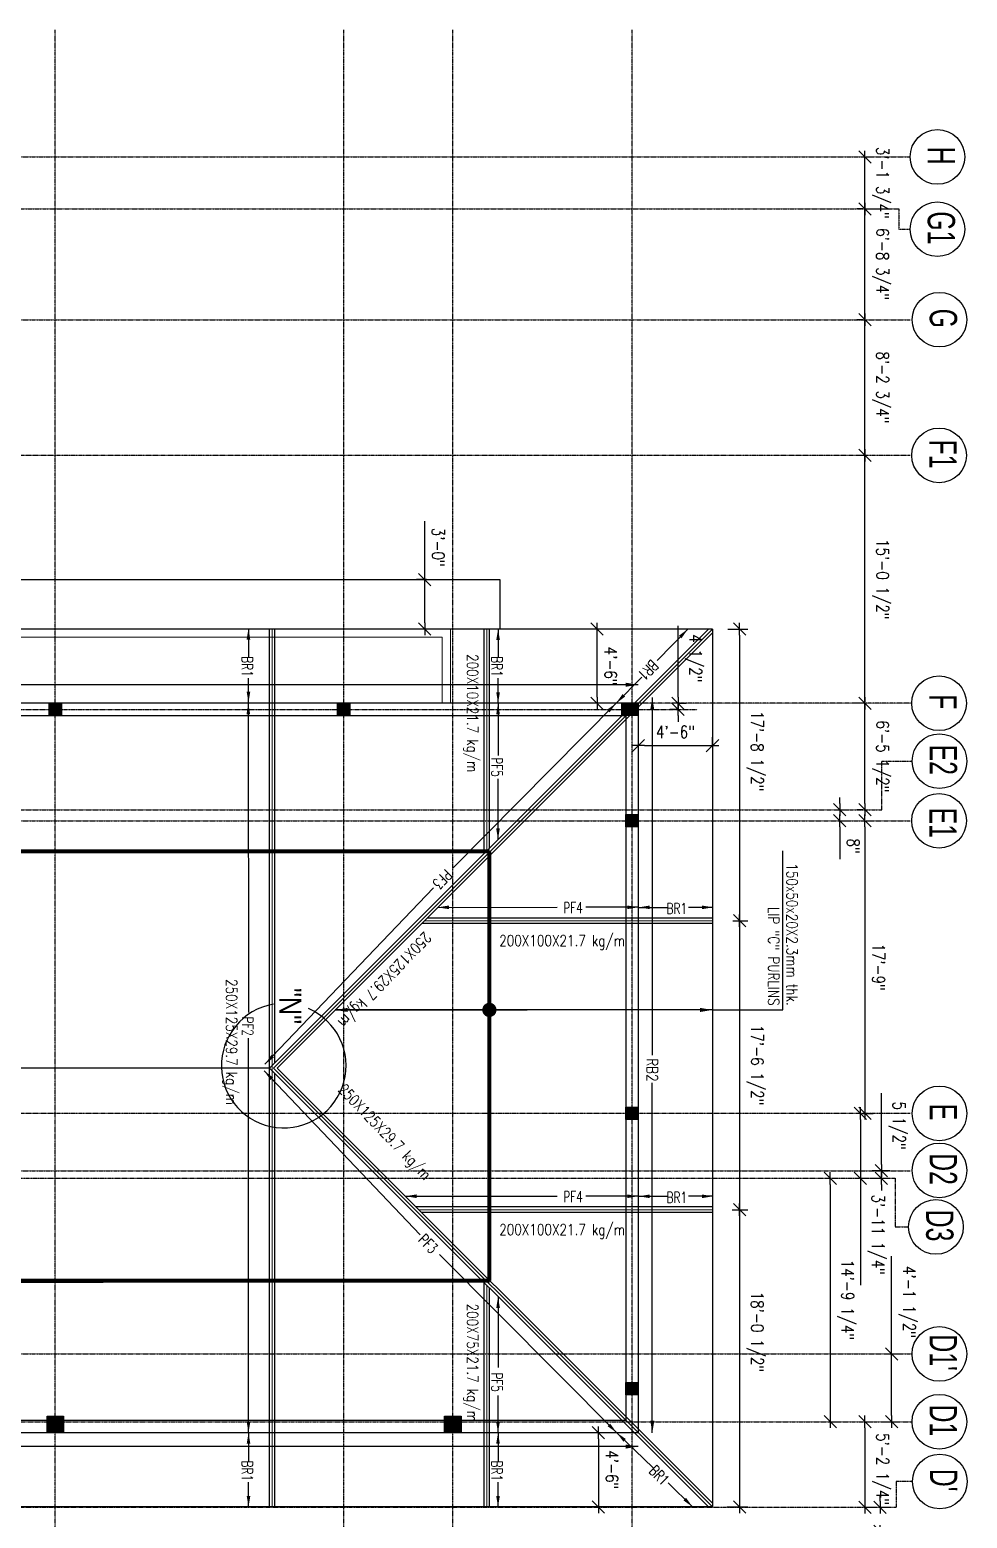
# Model space of a CAD drawing. Extents: x -95606 to 113309, y -42160 to -940.
# Drawn here: x 102997 to 103680, y -26908 to -25824 of the extents above; entities that cross this region are included whole.
import ezdxf
from ezdxf.enums import TextEntityAlignment as Align

# ---------------------------------------------------------------- set-up
doc = ezdxf.new("R2010")
doc.units = 0
doc.header["$LTSCALE"] = 0.02
doc.header["$MEASUREMENT"] = 0
doc.header["$PDMODE"] = 3
doc.header["$PDSIZE"] = -2
doc.linetypes.add('CENTER', pattern=[50.8, 31.75, -6.35, 6.35, -6.35])
doc.layers.get('0').update_dxf_attribs({"linetype": 'CONTINUOUS'})
doc.layers.get('DEFPOINTS').update_dxf_attribs({"linetype": 'CONTINUOUS'})
for name, color, linetype in [('A-2TEXT', 4, 'CONTINUOUS'), ('A-DIM', 1, 'CONTINUOUS'), ('BEAM TEX1', 3, 'CONTINUOUS'), ('COL 1', 5, 'CONTINUOUS'), ('DIM', 7, 'CONTINUOUS'), ('dimentions', 8, 'CONTINUOUS'), ('EXLINE', 33, 'CONTINUOUS'), ('GRID', 8, 'CENTER'), ('h', 3, 'CONTINUOUS'), ('S-SLB', 3, 'CONTINUOUS'), ('S-TXT', 2, 'CONTINUOUS'), ('TEX', 2, 'CONTINUOUS'), ('TEXT-2', 3, 'CONTINUOUS'), ('TEXT2', 3, 'CONTINUOUS')]:
    doc.layers.add(name, color=color, linetype=linetype)
for name, color, linetype, lineweight in [('GRID NAME', 31, 'CONTINUOUS', 30), ('HACH', 8, 'CONTINUOUS', 9), ('Hatch', 252, 'CONTINUOUS', 9), ('HATCH 2', 253, 'CONTINUOUS', 5), ('STAIR CASE', 152, 'CONTINUOUS', 20)]:
    doc.layers.add(name, color=color, linetype=linetype, lineweight=lineweight)
doc.styles.add('ROMANS', font='romans.shx', dxfattribs={"width": 0.8})
doc.styles.add('STYLE2', font='arial.ttf', dxfattribs={"width": 0.8})
doc.styles.add('style5', font='romans.shx', dxfattribs={"width": 0.7, "height": 8})
doc.styles.add('style6', font='romans.shx', dxfattribs={"height": 8})
doc.styles.add('T25-500', font='romans.shx', dxfattribs={"height": 125})
doc.styles.add('yy', font='romans.shx', dxfattribs={"width": 0.8, "height": 7.5})
doc.dimstyles.new('TEXT-18', dxfattribs={"dimtxt": 8, "dimasz": 9, "dimexe": 6, "dimexo": 6, "dimgap": 3.125, "dimtad": 1, "dimdec": 1, "dimrnd": 0.5, "dimzin": 1, "dimdsep": 46, "dimlunit": 4, "dimtxsty": 'style6', "dimblk": 'OBLIQUE', "dimcen": 72.09, "dimclrd": 1, "dimclre": 1, "dimclrt": 4, "dimadec": 0, "dimazin": 0, "dimtfac": 1, "dimtdec": 1, "dimtofl": 0, "dimtmove": 0, "dimatfit": 3, "dimfxl": 1, "dimfrac": 2, "dimtolj": 1, "dimtzin": 0, "dimlwd": -1, "dimarcsym": 0})
doc.dimstyles.new('TK96', dxfattribs={"dimscale": 96, "dimtxt": 0.09375, "dimasz": 0.046875, "dimexe": 0.0625, "dimexo": 0.015625, "dimgap": 0.046875, "dimtad": 1, "dimzin": 11, "dimdsep": 46, "dimlunit": 4, "dimtxsty": 'ROMANS', "dimblk1": 'TK1', "dimblk2": 'TK1', "dimsah": 1, "dimcen": 0.09375, "dimclrd": 1, "dimclre": 1, "dimclrt": 2, "dimadec": 0, "dimazin": 0, "dimtfac": 1, "dimtofl": 0, "dimtmove": 0, "dimatfit": 3, "dimldrblk": 'TK1', "dimfxl": 1, "dimfrac": 2, "dimtolj": 1, "dimtzin": 9, "dimarcsym": 0})

# ---------------------------------------------------------------- blocks, each defined once
blk = doc.blocks.new('GRID')
at = {"color": 1, "linetype": 'Continuous'}
blk.add_circle((0, 0), 19.9, dxfattribs=at)
at = {"layer": 'A-2TEXT', "linetype": 'Continuous', "style": 'STYLE2', "width": 0.65}
blk.add_attdef('A', text='', height=19.9, rotation=359.9735, dxfattribs=at).set_placement((-1, -7.1), align=Align.CENTER)
blk = doc.blocks.new('TK1')
at = {"color": 4, "linetype": 'Continuous'}
blk.add_line((-1, -1), (1, 1), dxfattribs=at)
at = {"color": 1, "linetype": 'ByBlock'}
blk.add_line((-1, 0), (1, 0), dxfattribs=at)
blk = doc.blocks.new('*D235')
at = {"layer": 'DEFPOINTS', "color": 0, "lineweight": -2, "transparency": 16777216}
for p in [(-52020.3, -25051.5), (-52020.3, -25051.5), (-51982.5, -25051.5)]:
    blk.add_point(p, dxfattribs=at)
at = {"layer": 'dimentions', "color": 1, "linetype": 'Continuous', "lineweight": -2, "transparency": 16777216}
for p, q in [((-52020.3, -25050), (-52020.3, -25045.5)), ((-51982.5, -25050), (-51982.5, -25045.5)), ((-51987, -25051.5), (-52015.8, -25051.5))]:
    blk.add_line(p, q, dxfattribs=at)
at = {"layer": 'dimentions', "color": 1, "lineweight": -2, "transparency": 16777216, "xscale": 4.5, "yscale": 4.5, "zscale": 4.5, "rotation": 180}
blk.add_blockref('TK1', (-52020.3, -25051.5), dxfattribs=at)
at = {"layer": 'dimentions', "color": 1, "lineweight": -2, "transparency": 16777216, "xscale": 4.5, "yscale": 4.5, "zscale": 4.5}
blk.add_blockref('TK1', (-51982.5, -25051.5), dxfattribs=at)
at = {"layer": 'dimentions', "color": 2, "transparency": 16777216, "insert": (-52001.4, -25040.1), "char_height": 9, "attachment_point": 5, "style": 'ROMANS'}
blk.add_mtext('\\A1;3\'-1 3/4"', dxfattribs=at)
blk = doc.blocks.new('*D236')
at = {"layer": 'DEFPOINTS', "color": 0, "lineweight": -2, "transparency": 16777216}
for p in [(-51982.5, -25051.5), (-51982.5, -25051.5), (-51901.8, -25051.5)]:
    blk.add_point(p, dxfattribs=at)
at = {"layer": 'dimentions', "color": 1, "linetype": 'Continuous', "lineweight": -2, "transparency": 16777216}
for p, q in [((-51982.5, -25053), (-51982.5, -25057.5)), ((-51906.3, -25051.5), (-51978, -25051.5)), ((-51901.8, -25053), (-51901.8, -25057.5))]:
    blk.add_line(p, q, dxfattribs=at)
at = {"layer": 'dimentions', "color": 1, "lineweight": -2, "transparency": 16777216, "xscale": 4.5, "yscale": 4.5, "zscale": 4.5, "rotation": 180}
blk.add_blockref('TK1', (-51982.5, -25051.5), dxfattribs=at)
at = {"layer": 'dimentions', "color": 1, "lineweight": -2, "transparency": 16777216, "xscale": 4.5, "yscale": 4.5, "zscale": 4.5}
blk.add_blockref('TK1', (-51901.8, -25051.5), dxfattribs=at)
at = {"layer": 'dimentions', "color": 2, "transparency": 16777216, "insert": (-51942.2, -25040.1), "char_height": 9, "attachment_point": 5, "style": 'ROMANS'}
blk.add_mtext('\\A1;6\'-8 3/4"', dxfattribs=at)
blk = doc.blocks.new('*D237')
at = {"layer": 'DEFPOINTS', "color": 0, "lineweight": -2, "transparency": 16777216}
for p in [(-51901.8, -25051.5), (-51901.8, -25051.5), (-51803, -25051.5)]:
    blk.add_point(p, dxfattribs=at)
at = {"layer": 'dimentions', "color": 1, "linetype": 'Continuous', "lineweight": -2, "transparency": 16777216}
for p, q in [((-51901.8, -25053), (-51901.8, -25057.5)), ((-51807.5, -25051.5), (-51897.3, -25051.5)), ((-51803, -25053), (-51803, -25057.5))]:
    blk.add_line(p, q, dxfattribs=at)
at = {"layer": 'dimentions', "color": 1, "lineweight": -2, "transparency": 16777216, "xscale": 4.5, "yscale": 4.5, "zscale": 4.5, "rotation": 180}
blk.add_blockref('TK1', (-51901.8, -25051.5), dxfattribs=at)
at = {"layer": 'dimentions', "color": 1, "lineweight": -2, "transparency": 16777216, "xscale": 4.5, "yscale": 4.5, "zscale": 4.5}
blk.add_blockref('TK1', (-51803, -25051.5), dxfattribs=at)
at = {"layer": 'dimentions', "color": 2, "transparency": 16777216, "insert": (-51852.4, -25040.1), "char_height": 9, "attachment_point": 5, "style": 'ROMANS'}
blk.add_mtext('\\A1;8\'-2 3/4"', dxfattribs=at)
blk = doc.blocks.new('*D238')
at = {"layer": 'DEFPOINTS', "color": 0, "lineweight": -2, "transparency": 16777216}
for p in [(-51803, -25051.5), (-51803, -25051.5), (-51622.5, -25051.5)]:
    blk.add_point(p, dxfattribs=at)
at = {"layer": 'dimentions', "color": 1, "linetype": 'Continuous', "lineweight": -2, "transparency": 16777216}
for p, q in [((-51803, -25053), (-51803, -25057.5)), ((-51627, -25051.5), (-51798.5, -25051.5)), ((-51622.5, -25053), (-51622.5, -25057.5))]:
    blk.add_line(p, q, dxfattribs=at)
at = {"layer": 'dimentions', "color": 1, "lineweight": -2, "transparency": 16777216, "xscale": 4.5, "yscale": 4.5, "zscale": 4.5, "rotation": 180}
blk.add_blockref('TK1', (-51803, -25051.5), dxfattribs=at)
at = {"layer": 'dimentions', "color": 1, "lineweight": -2, "transparency": 16777216, "xscale": 4.5, "yscale": 4.5, "zscale": 4.5}
blk.add_blockref('TK1', (-51622.5, -25051.5), dxfattribs=at)
at = {"layer": 'dimentions', "color": 2, "transparency": 16777216, "insert": (-51712.7, -25040.1), "char_height": 9, "attachment_point": 5, "style": 'ROMANS'}
blk.add_mtext('\\A1;15\'-0 1/2"', dxfattribs=at)
blk = doc.blocks.new('*D239')
at = {"layer": 'DEFPOINTS', "color": 0, "lineweight": -2, "transparency": 16777216}
for p in [(-51622.5, -25051.5), (-51622.5, -25051.5), (-51544.9, -25051.5)]:
    blk.add_point(p, dxfattribs=at)
at = {"layer": 'dimentions', "color": 1, "linetype": 'Continuous', "lineweight": -2, "transparency": 16777216}
for p, q in [((-51622.5, -25053), (-51622.5, -25057.5)), ((-51549.4, -25051.5), (-51618, -25051.5)), ((-51544.9, -25053), (-51544.9, -25057.5))]:
    blk.add_line(p, q, dxfattribs=at)
at = {"layer": 'dimentions', "color": 1, "lineweight": -2, "transparency": 16777216, "xscale": 4.5, "yscale": 4.5, "zscale": 4.5, "rotation": 180}
blk.add_blockref('TK1', (-51622.5, -25051.5), dxfattribs=at)
at = {"layer": 'dimentions', "color": 1, "lineweight": -2, "transparency": 16777216, "xscale": 4.5, "yscale": 4.5, "zscale": 4.5}
blk.add_blockref('TK1', (-51544.9, -25051.5), dxfattribs=at)
at = {"layer": 'dimentions', "color": 2, "transparency": 16777216, "insert": (-51583.7, -25040.1), "char_height": 9, "attachment_point": 5, "style": 'ROMANS'}
blk.add_mtext('\\A1;6\'-5 1/2"', dxfattribs=at)
blk = doc.blocks.new('*D240')
at = {"layer": 'DEFPOINTS', "color": 0, "lineweight": -2, "transparency": 16777216}
for p in [(-51536.9, -25051.5), (-51323.8, -25051.5), (-51323.8, -25051.5)]:
    blk.add_point(p, dxfattribs=at)
at = {"layer": 'dimentions', "color": 1, "linetype": 'Continuous', "lineweight": -2, "transparency": 16777216}
for p, q in [((-51536.9, -25050), (-51536.9, -25045.5)), ((-51323.8, -25050), (-51323.8, -25045.5)), ((-51532.4, -25051.5), (-51328.3, -25051.5))]:
    blk.add_line(p, q, dxfattribs=at)
at = {"layer": 'dimentions', "color": 1, "lineweight": -2, "transparency": 16777216, "xscale": 4.5, "yscale": 4.5, "zscale": 4.5, "rotation": 180}
blk.add_blockref('TK1', (-51536.9, -25051.5), dxfattribs=at)
at = {"layer": 'dimentions', "color": 1, "lineweight": -2, "transparency": 16777216, "xscale": 4.5, "yscale": 4.5, "zscale": 4.5}
blk.add_blockref('TK1', (-51323.8, -25051.5), dxfattribs=at)
at = {"layer": 'dimentions', "color": 2, "transparency": 16777216, "insert": (-51430.3, -25041.6), "char_height": 9, "attachment_point": 5, "style": 'ROMANS'}
blk.add_mtext('\\A1;17\'-9"', dxfattribs=at)
blk = doc.blocks.new('*D241')
at = {"layer": 'DEFPOINTS', "color": 0, "lineweight": -2, "transparency": 16777216}
for p in [(-51323.8, -25054.8), (-51276.6, -25054.8), (-51276.6, -25054.8)]:
    blk.add_point(p, dxfattribs=at)
at = {"layer": 'dimentions', "color": 1, "linetype": 'Continuous', "lineweight": -2, "transparency": 16777216}
for p, q in [((-51323.8, -25053.3), (-51323.8, -25048.8)), ((-51276.6, -25053.3), (-51276.6, -25048.8)), ((-51319.3, -25054.8), (-51281.1, -25054.8)), ((-51276.6, -25054.8), (-51198.6, -25054.8))]:
    blk.add_line(p, q, dxfattribs=at)
at = {"layer": 'dimentions', "color": 1, "lineweight": -2, "transparency": 16777216, "xscale": 4.5, "yscale": 4.5, "zscale": 4.5, "rotation": 180}
blk.add_blockref('TK1', (-51323.8, -25054.8), dxfattribs=at)
at = {"layer": 'dimentions', "color": 1, "lineweight": -2, "transparency": 16777216, "xscale": 4.5, "yscale": 4.5, "zscale": 4.5}
blk.add_blockref('TK1', (-51276.6, -25054.8), dxfattribs=at)
at = {"layer": 'dimentions', "color": 2, "transparency": 16777216, "insert": (-51235.4, -25043.4), "char_height": 9, "attachment_point": 5, "style": 'ROMANS'}
blk.add_mtext('\\A1;3\'-11 1/4"', dxfattribs=at)
blk = doc.blocks.new('*D242')
at = {"layer": 'DEFPOINTS', "color": 0, "lineweight": -2, "transparency": 16777216}
for p in [(-51276.6, -25076.8), (-51099.2, -25076.8), (-51099.2, -25076.8)]:
    blk.add_point(p, dxfattribs=at)
at = {"layer": 'dimentions', "color": 1, "linetype": 'Continuous', "lineweight": -2, "transparency": 16777216}
for p, q in [((-51276.6, -25075.3), (-51276.6, -25070.8)), ((-51099.2, -25075.3), (-51099.2, -25070.8)), ((-51272.1, -25076.8), (-51103.7, -25076.8))]:
    blk.add_line(p, q, dxfattribs=at)
at = {"layer": 'dimentions', "color": 1, "lineweight": -2, "transparency": 16777216, "xscale": 4.5, "yscale": 4.5, "zscale": 4.5, "rotation": 180}
blk.add_blockref('TK1', (-51276.6, -25076.8), dxfattribs=at)
at = {"layer": 'dimentions', "color": 1, "lineweight": -2, "transparency": 16777216, "xscale": 4.5, "yscale": 4.5, "zscale": 4.5}
blk.add_blockref('TK1', (-51099.2, -25076.8), dxfattribs=at)
at = {"layer": 'dimentions', "color": 2, "transparency": 16777216, "insert": (-51187.9, -25065.5), "char_height": 9, "attachment_point": 5, "style": 'ROMANS'}
blk.add_mtext('\\A1;14\'-9 1/4"', dxfattribs=at)
blk = doc.blocks.new('*D243')
at = {"layer": 'DEFPOINTS', "color": 0, "lineweight": -2, "transparency": 16777216}
for p in [(-51099.2, -25051.5), (-51037, -25051.5), (-51037, -25051.5)]:
    blk.add_point(p, dxfattribs=at)
at = {"layer": 'dimentions', "color": 1, "linetype": 'Continuous', "lineweight": -2, "transparency": 16777216}
for p, q in [((-51099.2, -25050), (-51099.2, -25045.5)), ((-51037, -25050), (-51037, -25045.5)), ((-51094.7, -25051.5), (-51041.5, -25051.5))]:
    blk.add_line(p, q, dxfattribs=at)
at = {"layer": 'dimentions', "color": 1, "lineweight": -2, "transparency": 16777216, "xscale": 4.5, "yscale": 4.5, "zscale": 4.5, "rotation": 180}
blk.add_blockref('TK1', (-51099.2, -25051.5), dxfattribs=at)
at = {"layer": 'dimentions', "color": 1, "lineweight": -2, "transparency": 16777216, "xscale": 4.5, "yscale": 4.5, "zscale": 4.5}
blk.add_blockref('TK1', (-51037, -25051.5), dxfattribs=at)
at = {"layer": 'dimentions', "color": 2, "transparency": 16777216, "insert": (-51064.7, -25040.1), "char_height": 9, "attachment_point": 5, "style": 'ROMANS'}
blk.add_mtext('\\A1;5\'-2 1/4"', dxfattribs=at)
blk = doc.blocks.new('*D244')
at = {"layer": 'DEFPOINTS', "color": 0, "lineweight": -2, "transparency": 16777216}
for p in [(-51037, -25040.5), (-51019.5, -25040.5), (-51019.5, -25040.5)]:
    blk.add_point(p, dxfattribs=at)
at = {"layer": 'dimentions', "color": 1, "linetype": 'Continuous', "lineweight": -2, "transparency": 16777216}
for p, q in [((-51037, -25039), (-51037, -25034.5)), ((-51019.5, -25039), (-51019.5, -25034.5)), ((-51041.5, -25040.5), (-51046, -25040.5)), ((-51015, -25040.5), (-50944.9, -25040.5))]:
    blk.add_line(p, q, dxfattribs=at)
at = {"layer": 'dimentions', "color": 1, "lineweight": -2, "transparency": 16777216, "xscale": 4.5, "yscale": 4.5, "zscale": 4.5}
blk.add_blockref('TK1', (-51037, -25040.5), dxfattribs=at)
at = {"layer": 'dimentions', "color": 1, "lineweight": -2, "transparency": 16777216, "xscale": 4.5, "yscale": 4.5, "zscale": 4.5, "rotation": 180}
blk.add_blockref('TK1', (-51019.5, -25040.5), dxfattribs=at)
at = {"layer": 'dimentions', "color": 2, "transparency": 16777216, "insert": (-50977.7, -25029.2), "char_height": 9, "attachment_point": 5, "style": 'ROMANS'}
blk.add_mtext('\\A1;1\'-5 1/2"', dxfattribs=at)
blk = doc.blocks.new('*D250')
at = {"layer": 'DEFPOINTS', "color": 0, "lineweight": -2, "transparency": 16777216}
for p in [(-51276.6, -25039.5), (-51282.1, -25047.8), (-51276.6, -25047.7)]:
    blk.add_point(p, dxfattribs=at)
at = {"layer": 'dimentions', "color": 1, "linetype": 'Continuous', "lineweight": -2, "transparency": 16777216}
for p, q in [((-51286.6, -25039.5), (-51338.5, -25039.5)), ((-51282.1, -25046.3), (-51282.1, -25033.5)), ((-51276.6, -25046.2), (-51276.6, -25033.5)), ((-51272.1, -25039.5), (-51267.6, -25039.5))]:
    blk.add_line(p, q, dxfattribs=at)
at = {"layer": 'dimentions', "color": 1, "lineweight": -2, "transparency": 16777216, "xscale": 4.5, "yscale": 4.5, "zscale": 4.5}
blk.add_blockref('TK1', (-51282.1, -25039.5), dxfattribs=at)
at = {"layer": 'dimentions', "color": 1, "lineweight": -2, "transparency": 16777216, "xscale": 4.5, "yscale": 4.5, "zscale": 4.5, "rotation": 180}
blk.add_blockref('TK1', (-51276.6, -25039.5), dxfattribs=at)
at = {"layer": 'dimentions', "color": 2, "transparency": 16777216, "insert": (-51314.8, -25028.1), "char_height": 9, "attachment_point": 5, "style": 'ROMANS'}
blk.add_mtext('\\A1;5 1/2"', dxfattribs=at)
blk = doc.blocks.new('*D256')
at = {"layer": 'DEFPOINTS', "color": 0, "lineweight": -2, "transparency": 16777216}
for p in [(-51148.6, -25037.9), (-51099.2, -25032.1), (-51099.2, -25037.9)]:
    blk.add_point(p, dxfattribs=at)
at = {"layer": 'dimentions', "color": 1, "linetype": 'Continuous', "lineweight": -2, "transparency": 16777216}
for p, q in [((-51148.6, -25036.4), (-51148.6, -25026.1)), ((-51099.2, -25036.4), (-51099.2, -25026.1)), ((-51148.6, -25032.1), (-51219.7, -25032.1)), ((-51103.7, -25032.1), (-51144.1, -25032.1))]:
    blk.add_line(p, q, dxfattribs=at)
at = {"layer": 'dimentions', "color": 1, "lineweight": -2, "transparency": 16777216, "xscale": 4.5, "yscale": 4.5, "zscale": 4.5, "rotation": 180}
blk.add_blockref('TK1', (-51148.6, -25032.1), dxfattribs=at)
at = {"layer": 'dimentions', "color": 1, "lineweight": -2, "transparency": 16777216, "xscale": 4.5, "yscale": 4.5, "zscale": 4.5}
blk.add_blockref('TK1', (-51099.2, -25032.1), dxfattribs=at)
at = {"layer": 'dimentions', "color": 2, "transparency": 16777216, "insert": (-51186.4, -25020.8), "char_height": 9, "attachment_point": 5, "style": 'ROMANS'}
blk.add_mtext('\\A1;4\'-1 1/2"', dxfattribs=at)
blk = doc.blocks.new('_Oblique')
at = {"color": 0, "linetype": 'ByBlock', "lineweight": -2}
blk.add_line((-0.5, -0.5), (0.5, 0.5), dxfattribs=at)
blk = doc.blocks.new('*D281')
at = {"layer": 'DEFPOINTS', "color": 0, "lineweight": -2, "transparency": 16777216}
for p in [(-51464.1, -25142.8), (-51676.5, -25152.8), (-51464.1, -25149.2)]:
    blk.add_point(p, dxfattribs=at)
at = {"layer": 'S-TXT', "color": 1, "lineweight": -2, "transparency": 16777216}
for p, q in [((-51676.5, -25151.3), (-51676.5, -25136.8)), ((-51464.1, -25147.7), (-51464.1, -25136.8)), ((-51672, -25142.8), (-51468.6, -25142.8))]:
    blk.add_line(p, q, dxfattribs=at)
at = {"layer": 'S-TXT', "color": 1, "lineweight": -2, "transparency": 16777216, "xscale": 4.5, "yscale": 4.5, "zscale": 4.5, "rotation": 180}
blk.add_blockref('TK1', (-51676.5, -25142.8), dxfattribs=at)
at = {"layer": 'S-TXT', "color": 1, "lineweight": -2, "transparency": 16777216, "xscale": 4.5, "yscale": 4.5, "zscale": 4.5}
blk.add_blockref('TK1', (-51464.1, -25142.8), dxfattribs=at)
at = {"layer": 'S-TXT', "color": 2, "transparency": 16777216, "insert": (-51587.5, -25131.4), "char_height": 9, "attachment_point": 5, "style": 'ROMANS'}
blk.add_mtext('\\A1;17\'-8 1/2"', dxfattribs=at)
blk = doc.blocks.new('*D282')
at = {"layer": 'DEFPOINTS', "color": 0, "lineweight": -2, "transparency": 16777216}
for p in [(-51253.6, -25142.8), (-51464.1, -25149.2), (-51253.6, -25149.8)]:
    blk.add_point(p, dxfattribs=at)
at = {"layer": 'S-TXT', "color": 1, "lineweight": -2, "transparency": 16777216}
for p, q in [((-51464.1, -25147.7), (-51464.1, -25136.8)), ((-51253.6, -25148.3), (-51253.6, -25136.8)), ((-51459.6, -25142.8), (-51258.1, -25142.8))]:
    blk.add_line(p, q, dxfattribs=at)
at = {"layer": 'S-TXT', "color": 1, "lineweight": -2, "transparency": 16777216, "xscale": 4.5, "yscale": 4.5, "zscale": 4.5, "rotation": 180}
blk.add_blockref('TK1', (-51464.1, -25142.8), dxfattribs=at)
at = {"layer": 'S-TXT', "color": 1, "lineweight": -2, "transparency": 16777216, "xscale": 4.5, "yscale": 4.5, "zscale": 4.5}
blk.add_blockref('TK1', (-51253.6, -25142.8), dxfattribs=at)
at = {"layer": 'S-TXT', "color": 2, "transparency": 16777216, "insert": (-51358.9, -25131.4), "char_height": 9, "attachment_point": 5, "style": 'ROMANS'}
blk.add_mtext('\\A1;17\'-6 1/2"', dxfattribs=at)
blk = doc.blocks.new('*D283')
at = {"layer": 'DEFPOINTS', "color": 0, "lineweight": -2, "transparency": 16777216}
for p in [(-51037.2, -25142.8), (-51253.6, -25149.8), (-51037.2, -25153.5)]:
    blk.add_point(p, dxfattribs=at)
at = {"layer": 'S-TXT', "color": 1, "lineweight": -2, "transparency": 16777216}
for p, q in [((-51253.6, -25148.3), (-51253.6, -25136.8)), ((-51037.2, -25152), (-51037.2, -25136.8)), ((-51249.1, -25142.8), (-51041.7, -25142.8))]:
    blk.add_line(p, q, dxfattribs=at)
at = {"layer": 'S-TXT', "color": 1, "lineweight": -2, "transparency": 16777216, "xscale": 4.5, "yscale": 4.5, "zscale": 4.5, "rotation": 180}
blk.add_blockref('TK1', (-51253.6, -25142.8), dxfattribs=at)
at = {"layer": 'S-TXT', "color": 1, "lineweight": -2, "transparency": 16777216, "xscale": 4.5, "yscale": 4.5, "zscale": 4.5}
blk.add_blockref('TK1', (-51037.2, -25142.8), dxfattribs=at)
at = {"layer": 'S-TXT', "color": 2, "transparency": 16777216, "insert": (-51164.6, -25131.4), "char_height": 9, "attachment_point": 5, "style": 'ROMANS'}
blk.add_mtext('\\A1;18\'-0 1/2"', dxfattribs=at)
blk = doc.blocks.new('*D284')
at = {"layer": 'DEFPOINTS', "color": 0, "lineweight": -2, "transparency": 16777216}
for p in [(-51712.5, -25369.3), (-51712.5, -25372), (-51676.5, -25369.3)]:
    blk.add_point(p, dxfattribs=at)
at = {"layer": 'S-TXT', "color": 1, "lineweight": -2, "transparency": 16777216}
for p, q in [((-51712.5, -25372), (-51755.2, -25372)), ((-51712.5, -25370.8), (-51712.5, -25378)), ((-51681, -25372), (-51708, -25372)), ((-51676.5, -25370.8), (-51676.5, -25378))]:
    blk.add_line(p, q, dxfattribs=at)
at = {"layer": 'S-TXT', "color": 1, "lineweight": -2, "transparency": 16777216, "xscale": 4.5, "yscale": 4.5, "zscale": 4.5, "rotation": 180}
blk.add_blockref('TK1', (-51712.5, -25372), dxfattribs=at)
at = {"layer": 'S-TXT', "color": 1, "lineweight": -2, "transparency": 16777216, "xscale": 4.5, "yscale": 4.5, "zscale": 4.5}
blk.add_blockref('TK1', (-51676.5, -25372), dxfattribs=at)
at = {"layer": 'S-TXT', "color": 2, "transparency": 16777216, "insert": (-51736.1, -25362.2), "char_height": 9, "attachment_point": 5, "style": 'ROMANS'}
blk.add_mtext('\\A1;3\'-0"', dxfattribs=at)
blk = doc.blocks.new('*D289')
at = {"layer": 'DEFPOINTS', "color": 0, "lineweight": -2, "transparency": 16777216}
for p in [(-51591.7, -25162.5), (-51591.7, -25162.5), (-51591.7, -25216.5)]:
    blk.add_point(p, dxfattribs=at)
at = {"layer": 'S-TXT', "color": 1, "lineweight": -2, "transparency": 16777216}
for p, q in [((-51591.7, -25162.5), (-51597.7, -25162.5)), ((-51591.7, -25212), (-51591.7, -25167)), ((-51591.7, -25216.5), (-51597.7, -25216.5))]:
    blk.add_line(p, q, dxfattribs=at)
at = {"layer": 'S-TXT', "color": 1, "lineweight": -2, "transparency": 16777216, "xscale": 4.5, "yscale": 4.5, "zscale": 4.5}
for p, rotation in [((-51591.7, -25162.5), 90), ((-51591.7, -25216.5), 270)]:
    blk.add_blockref('TK1', p, dxfattribs=dict(at, rotation=rotation))
at = {"layer": 'S-TXT', "color": 2, "transparency": 16777216, "insert": (-51601.6, -25189.5), "char_height": 9, "attachment_point": 5, "rotation": 90, "style": 'ROMANS'}
blk.add_mtext('\\A1;4\'-6"', dxfattribs=at)
blk = doc.blocks.new('*D290')
at = {"layer": 'DEFPOINTS', "color": 0, "lineweight": -2, "transparency": 16777216}
for p in [(-51676.5, -25245.1), (-51622.5, -25240.4), (-51676.5, -25246.5)]:
    blk.add_point(p, dxfattribs=at)
at = {"layer": 'S-TXT', "color": 1, "lineweight": -2, "transparency": 16777216}
for p, q in [((-51622.5, -25241.9), (-51622.5, -25252.5)), ((-51676.5, -25246.5), (-51676.5, -25252.5)), ((-51627, -25246.5), (-51672, -25246.5))]:
    blk.add_line(p, q, dxfattribs=at)
at = {"layer": 'S-TXT', "color": 1, "lineweight": -2, "transparency": 16777216, "xscale": 4.5, "yscale": 4.5, "zscale": 4.5, "rotation": 180}
blk.add_blockref('TK1', (-51676.5, -25246.5), dxfattribs=at)
at = {"layer": 'S-TXT', "color": 1, "lineweight": -2, "transparency": 16777216, "xscale": 4.5, "yscale": 4.5, "zscale": 4.5}
blk.add_blockref('TK1', (-51622.5, -25246.5), dxfattribs=at)
at = {"layer": 'S-TXT', "color": 2, "transparency": 16777216, "insert": (-51649.5, -25236.6), "char_height": 9, "attachment_point": 5, "style": 'ROMANS'}
blk.add_mtext('\\A1;4\'-6"', dxfattribs=at)
blk = doc.blocks.new('*D291')
at = {"layer": 'DEFPOINTS', "color": 0, "lineweight": -2, "transparency": 16777216}
for p in [(-51091.2, -25239), (-51037.2, -25239), (-51037.2, -25245.6)]:
    blk.add_point(p, dxfattribs=at)
at = {"layer": 'S-TXT', "color": 1, "lineweight": -2, "transparency": 16777216}
for p, q in [((-51091.2, -25240.5), (-51091.2, -25251.6)), ((-51086.7, -25245.6), (-51041.7, -25245.6)), ((-51037.2, -25240.5), (-51037.2, -25251.6))]:
    blk.add_line(p, q, dxfattribs=at)
at = {"layer": 'S-TXT', "color": 1, "lineweight": -2, "transparency": 16777216, "xscale": 4.5, "yscale": 4.5, "zscale": 4.5, "rotation": 180}
blk.add_blockref('TK1', (-51091.2, -25245.6), dxfattribs=at)
at = {"layer": 'S-TXT', "color": 1, "lineweight": -2, "transparency": 16777216, "xscale": 4.5, "yscale": 4.5, "zscale": 4.5}
blk.add_blockref('TK1', (-51037.2, -25245.6), dxfattribs=at)
at = {"layer": 'S-TXT', "color": 2, "transparency": 16777216, "insert": (-51064.2, -25235.7), "char_height": 9, "attachment_point": 5, "style": 'ROMANS'}
blk.add_mtext('\\A1;4\'-6"', dxfattribs=at)
blk = doc.blocks.new('*D292')
at = {"layer": 'DEFPOINTS', "color": 0, "lineweight": -2, "transparency": 16777216}
for p in [(-51544.9, -25071.3), (-51536.9, -25069.9), (-51536.9, -25071.3)]:
    blk.add_point(p, dxfattribs=at)
at = {"layer": 'dimentions', "color": 1, "linetype": 'Continuous', "lineweight": -2, "transparency": 16777216}
for p, q in [((-51549.4, -25069.9), (-51553.9, -25069.9)), ((-51544.9, -25069.8), (-51544.9, -25063.9)), ((-51536.9, -25069.8), (-51536.9, -25063.9)), ((-51532.4, -25069.9), (-51508.9, -25069.9))]:
    blk.add_line(p, q, dxfattribs=at)
at = {"layer": 'dimentions', "color": 1, "lineweight": -2, "transparency": 16777216, "xscale": 4.5, "yscale": 4.5, "zscale": 4.5}
blk.add_blockref('TK1', (-51544.9, -25069.9), dxfattribs=at)
at = {"layer": 'dimentions', "color": 1, "lineweight": -2, "transparency": 16777216, "xscale": 4.5, "yscale": 4.5, "zscale": 4.5, "rotation": 180}
blk.add_blockref('TK1', (-51536.9, -25069.9), dxfattribs=at)
at = {"layer": 'dimentions', "color": 2, "transparency": 16777216, "insert": (-51518.4, -25060), "char_height": 9, "attachment_point": 5, "style": 'ROMANS'}
blk.add_mtext('\\A1;8"', dxfattribs=at)
blk = doc.blocks.new('*D293')
at = {"layer": 'DEFPOINTS', "color": 0, "lineweight": -2, "transparency": 16777216}
for p in [(-51622.5, -25187.6), (-51622.5, -25187.6), (-51618, -25187.6)]:
    blk.add_point(p, dxfattribs=at)
at = {"layer": 'S-TXT', "color": 1, "lineweight": -2, "transparency": 16777216}
for p, q in [((-51627, -25187.6), (-51678.9, -25187.6)), ((-51622.5, -25187.6), (-51622.5, -25181.6)), ((-51618, -25187.6), (-51618, -25193.6)), ((-51613.5, -25187.6), (-51609, -25187.6))]:
    blk.add_line(p, q, dxfattribs=at)
at = {"layer": 'S-TXT', "color": 1, "lineweight": -2, "transparency": 16777216, "xscale": 4.5, "yscale": 4.5, "zscale": 4.5}
blk.add_blockref('TK1', (-51622.5, -25187.6), dxfattribs=at)
at = {"layer": 'S-TXT', "color": 1, "lineweight": -2, "transparency": 16777216, "xscale": 4.5, "yscale": 4.5, "zscale": 4.5, "rotation": 180}
blk.add_blockref('TK1', (-51618, -25187.6), dxfattribs=at)
at = {"layer": 'S-TXT', "color": 2, "transparency": 16777216, "insert": (-51655.2, -25176.3), "char_height": 9, "attachment_point": 5, "style": 'ROMANS'}
blk.add_mtext('\\A1;4 1/2"', dxfattribs=at)
blk = doc.blocks.new('A$C536D237E')
at = {"layer": 'Hatch'}
h = blk.add_hatch(color=254, dxfattribs=at)
h.set_gradient(color1=(192, 192, 192), color2=(192, 192, 192), tint=1)
h.paths.add_polyline_path([(539.437, 3204.715), (539.435, 3216.715), (548.435, 3216.715), (548.435, 3204.715)])
h = blk.add_hatch(color=254, dxfattribs=at)
h.set_gradient(color1=(192, 192, 192), color2=(192, 192, 192), tint=1)
h.paths.add_polyline_path([(620.533, 3216.714), (629.533, 3216.714), (629.533, 3207.714), (620.533, 3207.714)])
h = blk.add_hatch(color=254, dxfattribs=at)
h.set_gradient(color1=(192, 192, 192), color2=(192, 192, 192), tint=1)
h.paths.add_polyline_path([(833.635, 3216.71), (842.635, 3216.71), (842.635, 3207.71), (833.635, 3207.71)])
h = blk.add_hatch(color=254, dxfattribs=at)
h.set_gradient(color1=(192, 192, 192), color2=(192, 192, 192), tint=1)
h.paths.add_polyline_path([(1034.201, 3216.714), (1043.201, 3216.714), (1043.201, 3207.714), (1034.201, 3207.714)])
h = blk.add_hatch(color=254, dxfattribs=at)
h.set_gradient(color1=(192, 192, 192), color2=(192, 192, 192), tint=1)
h.paths.add_polyline_path([(1058.715, 3087.714), (1070.715, 3087.714), (1070.715, 3075.714), (1058.715, 3075.714)])
h = blk.add_hatch(color=254, dxfattribs=at)
h.set_gradient(color1=(192, 192, 192), color2=(192, 192, 192), tint=1)
h.paths.add_polyline_path([(539.436, 3006.714), (548.436, 3006.714), (548.436, 2997.714), (539.436, 2997.714)])
h = blk.add_hatch(color=254, dxfattribs=at)
h.set_gradient(color1=(192, 192, 192), color2=(192, 192, 192), tint=1)
h.paths.add_polyline_path([(539.436, 2796.714), (548.436, 2796.714), (548.436, 2787.714), (539.436, 2787.714)])
h = blk.add_hatch(color=254, dxfattribs=at)
h.set_gradient(color1=(192, 192, 192), color2=(192, 192, 192), tint=1)
h.paths.add_polyline_path([(1058.715, 2798.214), (1070.715, 2798.214), (1070.715, 2786.214), (1058.715, 2786.214)])
at = {"layer": 'A-DIM', "color": 4, "ltscale": 2}
blk.add_arc((803.396, 2958.57), 45.374, 189.588827, 156.526241, dxfattribs=at)
at = {"layer": 'BEAM TEX1', "color": 4, "const_width": 3}
for points in [[(647.286, 3108.528), (647.261, 1588.535)], [(647.528, 3108.286), (647.528, 3108.286), (959.874, 3108.303)], [(647.528, 3108.286), (732.298, 3108.286), (959.857, 3108.286)], [(959.987, 3108.416), (960.202, 1591.223)]]:
    blk.add_lwpolyline(points, dxfattribs=at)
at = {"layer": 'COL 1', "lineweight": 25}
for points in [[(539.436, 3204.71), (539.436, 3216.71), (548.436, 3216.71), (548.436, 3204.71), (539.436, 3204.71)], [(620.533, 3216.714), (629.533, 3216.714), (629.533, 3207.714), (620.533, 3207.714), (620.533, 3216.714)], [(833.635, 3216.71), (842.635, 3216.71), (842.635, 3207.71), (833.635, 3207.71), (833.635, 3216.71)], [(1034.201, 3216.714), (1043.201, 3216.714), (1043.201, 3207.714), (1034.201, 3207.714), (1034.201, 3216.714)], [(539.436, 3006.714), (548.436, 3006.714), (548.436, 2997.714), (539.436, 2997.714), (539.436, 3006.714)], [(539.436, 2796.714), (548.436, 2796.714), (548.436, 2787.714), (539.436, 2787.714), (539.436, 2796.714)]]:
    blk.add_lwpolyline(points, dxfattribs=at)
at = {"layer": 'COL 1'}
for points in [[(1058.715, 3087.714), (1070.715, 3087.714), (1070.715, 3075.714), (1058.715, 3075.714), (1058.715, 3087.714)], [(1058.715, 2798.214), (1070.715, 2798.214), (1070.715, 2786.214), (1058.715, 2786.214), (1058.715, 2798.214)]]:
    blk.add_lwpolyline(points, dxfattribs=at)
at = {"layer": 'EXLINE'}
for p, q in [((485.437, 3270.71), (485.436, 2281.214)), ((485.437, 3270.71), (1124.715, 3270.71)), ((1124.715, 3270.71), (1124.715, 1450.711)), ((539.436, 3216.71), (1070.715, 3216.71)), ((539.436, 3216.71), (539.436, 1396.71)), ((1070.706, 3216.702), (1070.706, 1396.71)), ((548.449, 1396.71), (548.447, 3207.71)), ((548.447, 3207.71), (620.45, 3207.71)), ((629.45, 3207.71), (833.647, 3207.71)), ((842.647, 3207.71), (1061.706, 3207.71)), ((1061.706, 3207.71), (1061.706, 1396.71)), ((449.414, 2281.214), (449.409, 3115.875)), ((449.409, 3115.875), (485.437, 3115.875)), ((539.439, 3003.308), (539.439, 2796.71)), ((805.076, 2948.161), (805.076, 1749.26))]:
    blk.add_line(p, q, dxfattribs=at)
at = {"layer": 'GRID'}
for p, q in [((141.604, 92.678), (141.604, 3414.534)), ((194.232, 3406.279), (194.232, 3414.534)), ((194.232, 3406.279), (194.232, 3414.534)), ((260.104, 92.678), (260.104, 3414.534)), ((358.937, 3414.534), (358.937, 92.678)), ((539.436, 3415.689), (539.436, 91.522)), ((581.63, 3394.055), (581.63, 3416.02)), ((581.63, 3394.055), (581.63, 3416.02)), ((625.033, 92.678), (625.033, 3414.534)), ((838.135, 3414.534), (838.135, 92.678)), ((879.863, 92.678), (879.863, 3414.534)), ((1013.324, 92.678), (1013.324, 3415.964)), ((1062.701, 91.248), (1062.701, 3415.964)), ((1106.197, 3416.02), (1106.197, 3404.46)), ((179.437, 100.933), (179.437, 3406.279)), ((179.437, 3406.279), (194.232, 3406.279)), ((179.437, 3406.279), (194.232, 3406.279)), ((920.845, 3403.664), (920.796, 3413.405)), ((920.845, 3403.664), (920.796, 3413.405)), ((1106.197, 3404.46), (1124.936, 3404.46)), ((1124.936, 100.962), (1124.936, 3404.46)), ((617.036, 3394.055), (581.63, 3394.055)), ((617.036, 3394.055), (581.63, 3394.055)), ((617.036, 113.157), (617.036, 3394.055)), ((885.343, 103.548), (885.343, 3403.664)), ((885.343, 3403.664), (920.845, 3403.664)), ((885.343, 3403.664), (920.845, 3403.664)), ((543.936, 2247.547), (543.936, 3259.555)), ((2188.885, 3212.214), (48.982, 3212.214)), ((2188.885, 3081.714), (48.982, 3081.714)), ((2188.885, 3002.214), (48.982, 3002.214)), ((2188.885, 2792.214), (48.982, 2792.214))]:
    blk.add_line(p, q, dxfattribs=at)
at = {"layer": 'GRID NAME', "ltscale": 10, "const_width": 5.184}
blk.add_lwpolyline([(765.354, 3108.292, 1), (760.17, 3108.292, 1)], format="xyb", close=True, dxfattribs=at)
at = {"layer": 'h'}
for p, q in [((485.437, 3267.8), (805.076, 2948.161)), ((488.183, 3270.71), (805.076, 2953.818)), ((1121.969, 3270.71), (805.076, 2953.818)), ((1124.715, 3267.8), (805.076, 2948.161))]:
    blk.add_line(p, q, dxfattribs=at)
at = {"layer": 'HACH', "color": 0}
for p, q in [((539.436, 3079.875), (485.409, 3079.875)), ((485.409, 3079.875), (485.409, 2281.72)), ((539.436, 3073.875), (491.409, 3073.875)), ((491.409, 3073.875), (491.409, 2287.72))]:
    blk.add_line(p, q, dxfattribs=at)
at = {"layer": 'HATCH 2', "lineweight": 5}
for p, q in [((805.076, 2951.072), (485.437, 3270.71)), ((697.842, 3270.71), (697.842, 3061.02)), ((805.076, 2951.072), (1124.715, 3270.71)), ((908.278, 3270.71), (908.278, 3057.02)), ((646.809, 3106.428), (485.437, 3106.428)), ((1124.715, 3106.428), (963.343, 3106.428)), ((805.074, 2950.161), (485.409, 2950.161)), ((1124.729, 2950.161), (805.081, 2950.161))]:
    blk.add_line(p, q, dxfattribs=at)
at = {"layer": 'S-SLB'}
for p, q in [((695.842, 3270.71), (695.842, 3063.02)), ((699.842, 3270.71), (699.842, 3059.052)), ((906.278, 3270.71), (906.278, 3055.02)), ((910.278, 3270.71), (910.278, 3059.02)), ((644.809, 3108.428), (485.437, 3108.428)), ((648.809, 3104.428), (485.437, 3104.428)), ((1124.715, 3104.428), (961.343, 3104.428)), ((1124.715, 3108.428), (965.343, 3108.428)), ((801.076, 2952.161), (485.409, 2952.161)), ((1124.729, 2952.161), (809.076, 2952.161)), ((1124.729, 2948.161), (485.409, 2948.161))]:
    blk.add_line(p, q, dxfattribs=at)
at = {"layer": 'STAIR CASE', "lineweight": 0}
for p, q in [((548.448, 3101.714), (548.439, 3101.714)), ((548.448, 3091.714), (548.439, 3091.714)), ((548.449, 3081.714), (548.439, 3081.714)), ((548.449, 3071.714), (548.439, 3071.714))]:
    blk.add_line(p, q, dxfattribs=at)
at = {"layer": 'TEX', "color": 1, "lineweight": -2}
for p, q in [((762.79, 3321.898), (646.998, 3321.898)), ((762.79, 3270.71), (762.79, 3321.898))]:
    blk.add_line(p, q, dxfattribs=at)
at = {"layer": 'GRID'}
for p, values in [((141.604, 3434.479), {'A': 'H'}), ((141.604, 3434.479), {'A': 'H'}), ((194.232, 3434.479), {'A': 'G1'}), ((194.232, 3434.479), {'A': 'G1'}), ((260.104, 3435.964), {'A': 'G'}), ((260.104, 3435.964), {'A': 'G'}), ((358.937, 3435.634), {'A': 'F1'}), ((358.937, 3435.634), {'A': 'F1'}), ((539.436, 3435.634), {'A': 'F'}), ((539.436, 3435.634), {'A': 'F'}), ((581.63, 3435.964), {'A': 'E2'}), ((581.63, 3435.964), {'A': 'E2'}), ((625.036, 3435.634), {'A': ' E1'}), ((625.036, 3435.634), {'A': ' E1'}), ((838.135, 3435.964), {'A': 'E'}), ((838.135, 3435.964), {'A': 'E'}), ((879.641, 3435.964), {'A': 'D2'}), ((879.641, 3435.964), {'A': 'D2'}), ((920.796, 3433.35), {'A': 'D3'}), ((920.796, 3433.35), {'A': 'D3'}), ((1013.324, 3435.909), {'A': "D1'"}), ((1013.324, 3435.909), {'A': "D1'"}), ((1062.701, 3435.909), {'A': 'D1'}), ((1062.701, 3435.909), {'A': 'D1'}), ((1106.206, 3436.213), {'A': "D'"}), ((1106.206, 3436.213), {'A': "D'"})]:
    blk.add_blockref('GRID', p, dxfattribs=at).add_auto_attribs(values)
at = {"layer": 'A-DIM', "color": 4, "ltscale": 2, "insert": (746.843, 2955.345), "char_height": 16, "attachment_point": 7, "style": 'T25-500'}
blk.add_mtext('{\\fSwis721 Cn BT|b0|i0|c0|p34;"N"}', dxfattribs=at)
at = {"layer": 'BEAM TEX1', "insert": (759.676, 3321.938), "char_height": 8, "attachment_point": 6, "rotation": 359.946828, "style": 'yy'}
blk.add_mtext('150x50x20X2.3mm thk.\\PLIP "C" PURLINS ', dxfattribs=at)
at = {"layer": 'TEXT-2', "char_height": 8, "width": 22.39817, "style": 'style5'}
for s, insert, attachment_point, rotation in [('\\A1;BR1', (684.913, 3252.176), 3, 90), ('\\A1;BR1', (895.35, 3252.176), 3, 90), ('\\A1;BR1', (512.866, 3231.965), 1, 315), ('\\A1;BR1', (1104.148, 3240.002), 3, 44.80854), ('\\A1;PF4', (684.401, 3176.304), 3, 90), ('\\A1;PF4', (894.838, 3176.304), 3, 90), ('\\A1;PF3', (659.821, 3076.162), 7, 315.404241), ('\\A1;PF3', (940.942, 3065.835), 9, 44.595725)]:
    blk.add_mtext(s, dxfattribs=dict(at, insert=insert, attachment_point=attachment_point, rotation=rotation))
at = {"layer": 'TEXT-2', "char_height": 8, "style": 'ROMANS'}
for s, insert, attachment_point, rotation in [('200X100X21.7 kg/m', (718.947, 3115.428), 7, 90), ('200X100X21.7 kg/m', (929.383, 3115.428), 7, 90), ('250X125X29.7 kg/m', (703.425, 3059.14), 7, 316.069602), ('250X125X29.7 kg/m', (889.134, 3059.14), 9, 43.930398)]:
    blk.add_mtext_dynamic_manual_height_columns(s, width=2568.13945, gutter_width=12.5, heights=[0], dxfattribs=dict(at, insert=insert, attachment_point=attachment_point, rotation=rotation))
at = {"layer": 'TEXT-2', "char_height": 8, "width": 22.39817, "attachment_point": 3, "style": 'style5'}
for s, insert in [('\\A1;BR1', (520.16, 3117.756)), ('\\A1;PF5', (593.024, 3117.714)), ('\\A1;PF5', (1040.928, 3117.714)), ('\\A1;BR1', (1105.836, 3117.714)), ('\\A1;BR1', (520.163, 2936.035)), ('\\A1;PF2', (781.726, 2936.399)), ('\\A1;BR1', (1105.836, 2936.072))]:
    blk.add_mtext(s, dxfattribs=dict(at, insert=insert))
at = {"layer": 'TEXT-2', "char_height": 8, "style": 'ROMANS'}
for s, insert, attachment_point in [('200X10X21.7 kg/m', (503.633, 3089.345), 7), ('200X75X21.7 kg/m', (976.66, 3089.345), 7), ('250X125X29.7 kg/m', (831.914, 2913.896), 9)]:
    blk.add_mtext_dynamic_manual_height_columns(s, width=2568.13945, gutter_width=12.5, heights=[0], dxfattribs=dict(at, insert=insert, attachment_point=attachment_point))
at = {"layer": 'TEXT2', "color": 3, "insert": (804.916, 3230.854), "char_height": 8, "attachment_point": 2, "style": 'ROMANS'}
blk.add_mtext_dynamic_manual_height_columns('\\pi3.1065;RB2', width=563.89816, gutter_width=2500, heights=[0], dxfattribs=at)
at = {"layer": 'dimentions'}
for base, p1, p2, picture, middle, set_off in [((1062.701, 3401.1), (1013.324, 3395.331), (1062.701, 3395.331), '*D256', (975.524, 3401.1), (52161.927, 28433.219)), ((885.343, 3393.731), (879.863, 3385.443), (885.343, 3385.486), '*D250', (847.163, 3393.731), (52161.927, 28433.219)), ((1142.444, 3392.69), (1124.936, 3392.69), (1142.444, 3392.69), '*D244', (1184.229, 3392.69), (52161.927, 28433.219)), ((141.604, 3381.736), (179.437, 3381.736), (141.604, 3381.736), '*D235', (160.521, 3381.736), (52161.927, 28433.219)), ((179.437, 3381.736), (260.104, 3381.736), (179.437, 3381.736), '*D236', (219.771, 3381.736), (52161.927, 28433.219)), ((260.104, 3381.736), (358.937, 3381.736), (260.104, 3381.736), '*D237', (309.52, 3381.736), (52161.927, 28433.219)), ((358.937, 3381.736), (539.436, 3381.736), (358.937, 3381.736), '*D238', (449.186, 3381.736), (52161.927, 28433.219)), ((539.436, 3381.736), (617.036, 3381.736), (539.436, 3381.736), '*D239', (578.236, 3381.736), (52161.927, 28433.219)), ((1124.9358, 3381.7364), (1062.701, 3381.7364), (1124.9358, 3381.7364), '*D243', (1097.2611, 3381.7364), (52161.9267, 28433.2195))]:
    dim = blk.add_linear_dim(base=base, p1=p1, p2=p2, dimstyle='TK96', override={"dimfxl": 2}, dxfattribs=at)
    dim.commit()
    dim.dimension.update_dxf_attribs({"geometry": picture, "text_midpoint": middle, "dimtype": 128, "insert": set_off})
for base, p1, p2, picture, middle in [((838.135, 3381.736), (625.036, 3381.736), (838.135, 3381.736), '*D240', (731.585, 3391.594)), ((885.343, 3378.436), (838.135, 3378.436), (885.343, 3378.436), '*D241', (926.571, 3389.793)), ((625.036, 3363.314), (617.036, 3361.913), (625.036, 3361.913), '*D292', (643.507, 3373.171)), ((1062.701, 3356.409), (885.343, 3356.409), (1062.701, 3356.409), '*D242', (974.022, 3367.767))]:
    dim = blk.add_linear_dim(base=base, p1=p1, p2=p2, dimstyle='TK96', override={"dimfxl": 2}, dxfattribs=at)
    dim.commit()
    dim.dimension.update_dxf_attribs({"geometry": picture, "text_midpoint": middle, "insert": (52161.927, 28433.219)})
at = {"layer": 'S-TXT'}
for base, p1, p2, picture, middle, set_off in [((697.8416, 3290.458), (485.4371, 3280.4593), (697.8416, 3284.0667), '*D281', (574.4452, 3290.458), (52161.9267, 28433.2195)), ((1124.715, 3290.458), (908.278, 3283.377), (1124.715, 3279.76), '*D283', (997.34, 3290.458), (52161.927, 28433.219))]:
    dim = blk.add_linear_dim(base=base, p1=p1, p2=p2, dimstyle='TK96', override={"dimfxl": 1.25, "dimfxlon": 1}, dxfattribs=at)
    dim.commit()
    dim.dimension.update_dxf_attribs({"geometry": picture, "text_midpoint": middle, "dimtype": 128, "insert": set_off})
for base, p1, p2, override, picture, middle in [((908.278, 3290.458), (697.842, 3284.067), (908.278, 3283.377), {"dimfxl": 1.25, "dimfxlon": 1}, '*D282', (803.06, 3301.815)), ((539.436, 3245.598), (543.936, 3245.598), (539.436, 3245.598), {"dimfxl": 1.25, "dimfxlon": 1}, '*D293', (506.736, 3256.955)), ((485.405, 3186.737), (539.432, 3192.801), (485.405, 3188.141), {"dimfxl": 1.25, "dimfxlon": 1}, '*D290', (512.419, 3196.594)), ((1124.715, 3187.649), (1070.715, 3194.269), (1124.715, 3194.269), {"dimdec": 0, "dimfxl": 1.25, "dimfxlon": 1}, '*D291', (1097.715, 3197.506)), ((449.409, 3061.182), (485.409, 3063.897), (449.409, 3063.897), {"dimfxl": 1.25, "dimfxlon": 1}, '*D284', (425.837, 3071.039))]:
    dim = blk.add_linear_dim(base=base, p1=p1, p2=p2, dimstyle='TK96', override=override, dxfattribs=at)
    dim.commit()
    dim.dimension.update_dxf_attribs({"geometry": picture, "text_midpoint": middle, "insert": (52161.927, 28433.219)})
dim = blk.add_linear_dim(base=(570.211, 3270.71), p1=(570.211, 3216.71), p2=(570.211, 3270.71), angle=90, dimstyle='TK96', override={"dimfxl": 1.25, "dimfxlon": 1}, dxfattribs=at)
dim.commit()
dim.dimension.update_dxf_attribs({"geometry": '*D289', "text_midpoint": (560.354, 3243.71), "insert": (52161.927, 28433.219)})
at = {"layer": 'DIM'}
for points, override in [([(688.073, 3271.046), (688.073, 3253.149)], {"dimasz": 8, "dimtad": 0}), ([(762.79, 3270.71), (762.79, 2996.103)], {"dimtad": 0}), ([(898.51, 3271.046), (898.51, 3253.149)], {"dimasz": 8, "dimtad": 0}), ([(485.437, 3252.782), (508.415, 3230.471)], {"dimasz": 8, "dimtad": 0}), ([(1124.706, 3256.223), (1107.065, 3238.446)], {"dimasz": 8, "dimtad": 0}), ([(688.073, 3217.046), (688.073, 3237.782)], {"dimasz": 8, "dimtad": 0}), ([(898.51, 3217.046), (898.51, 3237.782)], {"dimasz": 8, "dimtad": 0}), ([(535.263, 3226.876), (795.833, 3226.876)], {"dimtad": 0}), ([(1070.838, 3226.876), (815.813, 3226.876)], {"dimtad": 0}), ([(1070.706, 3200.953), (1096.163, 3227.616)], {"dimasz": 8, "dimtad": 0}), ([(539.436, 3200.519), (520.466, 3219.187)], {"dimasz": 8, "dimtad": 0}), ([(525.966, 3216.54), (525.966, 2219.23)], {"dimtad": 0}), ([(688.036, 3216.71), (688.036, 3178.606)], {"dimasz": 8, "dimtad": 0}), ([(898.472, 3216.71), (898.472, 3178.606)], {"dimasz": 8, "dimtad": 0}), ([(1080.762, 3216.54), (1080.762, 2219.23)], {"dimtad": 0}), ([(539.436, 3200.519), (659.432, 3081.755)], {"dimasz": 8, "dimtad": 0}), ([(1070.706, 3200.953), (940.923, 3072.048)], {"dimasz": 8, "dimtad": 0}), ([(688.092, 3070.769), (688.001, 3157.581)], {"dimasz": 8, "dimtad": 0}), ([(898.438, 3047.228), (898.438, 3157.581)], {"dimasz": 8, "dimtad": 0}), ([(762.79, 2996.103), (762.79, 3135.731)], {"dimtad": 0}), ([(485.428, 3114.596), (506.165, 3114.596)], {"dimasz": 8, "dimtad": 0}), ([(539.433, 3114.596), (521.133, 3114.596)], {"dimasz": 8, "dimtad": 0}), ([(539.436, 3114.589), (577.593, 3114.589)], {"dimasz": 8, "dimtad": 0}), ([(638.564, 3114.554), (594.465, 3114.554)], {"dimasz": 8, "dimtad": 0}), ([(971.874, 3114.589), (1023.166, 3114.589)], {"dimasz": 8, "dimtad": 0}), ([(1070.706, 3114.554), (1043.458, 3114.554)], {"dimasz": 8, "dimtad": 0}), ([(1070.706, 3114.554), (1091.442, 3114.554)], {"dimasz": 8, "dimtad": 0}), ([(1124.706, 3114.554), (1106.809, 3114.554)], {"dimasz": 8, "dimtad": 0}), ([(802.293, 2944.905), (673.805, 3067.507)], {"dimasz": 8, "dimtad": 0}), ([(807.172, 2944.362), (926.55, 3057.801)], {"dimasz": 8, "dimtad": 0}), ([(485.033, 2932.875), (505.769, 2932.875)], {"dimasz": 8, "dimtad": 0}), ([(539.033, 2932.875), (521.136, 2932.875)], {"dimasz": 8, "dimtad": 0}), ([(539.439, 2932.777), (764.638, 2932.915)], {"dimasz": 8, "dimtad": 0}), ([(1070.706, 2932.912), (783.314, 2932.914)], {"dimasz": 8, "dimtad": 0}), ([(1070.706, 2932.912), (1091.442, 2932.912)], {"dimasz": 8, "dimtad": 0}), ([(1124.706, 2932.912), (1106.809, 2932.912)], {"dimasz": 8, "dimtad": 0})]:
    blk.add_leader(points, dimstyle='TEXT-18', override=override, dxfattribs=at)

msp = doc.modelspace()

# ---------------------------------------------------------------- block references
at = {"layer": 'S-TXT', "color": 5, "linetype": 'CENTER', "lineweight": -2, "rotation": 270}
msp.add_blockref('A$C536D237E', (100223.665, -25775.455), dxfattribs=at)

doc.saveas('drawing.dxf')
